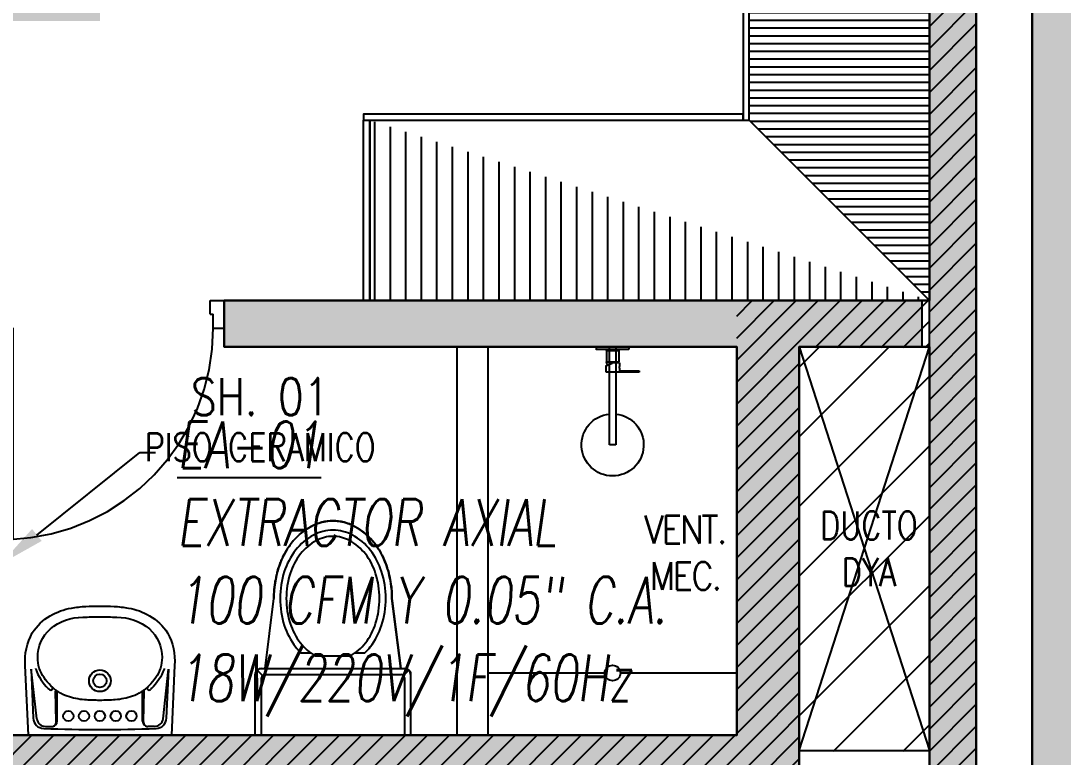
# Model space of a CAD drawing. Header units: millimetres. Extents: x -3 to 53, y -269 to 39.
# Drawn here: x 19.946 to 23.3, y -106.871 to -104.5 of the extents above; entities that cross this region are included whole.
import ezdxf
from ezdxf import colors
from ezdxf.entities.mleader import LeaderData, LeaderLine
from ezdxf.enums import TextEntityAlignment as Align
from ezdxf.math import Vec2, Vec3

# ---------------------------------------------------------------- set-up
doc = ezdxf.new("R2010")
doc.units = ezdxf.units.MM
doc.header["$LTSCALE"] = 15
doc.linetypes.add('HIDDEN2', pattern=[0.1875, 0.125, -0.0625])
doc.layers.get('0').update_dxf_attribs({"color": 250})
for name, color, linetype in [('A-EST HATCH', 250, 'Continuous'), ('A-EST PLACAS', 250, 'Continuous'), ('A-LINEAS', 250, 'Continuous'), ('A-MOBILIARIO', 250, 'Continuous'), ('A-MURO BAJO', 251, 'Continuous'), ('A-SANITARIOS', 250, 'Continuous'), ('A-TEXTO-ACABADO PISO', 250, 'Continuous'), ('A-TEXTO-AMBIENTE', 252, 'Continuous'), ('A-TEXTO-INDICACIONES', 250, 'Continuous'), ('AREA MODIF', 250, 'Continuous'), ('DLP_MOBILIARIO FIJO', 250, 'Continuous'), ('L6 Linea fina', 141, 'Continuous'), ('MURO CF 60', 250, 'Continuous')]:
    doc.layers.add(name, color=color, linetype=linetype)
doc.layers.add('A-MUROS', color=252, linetype='Continuous', lineweight=30)
doc.styles.add('JNV ING', font='romans.shx', dxfattribs={"width": 0.7, "oblique": 8, "height": 0.15})
doc.styles.add('ROMANS', font='romans.shx', dxfattribs={"width": 0.8})
pattern_1 = [(45, (359.999406, -86.67669), (-0.035355339, 0.035355339), [])]

# ---------------------------------------------------------------- blocks, each defined once
blk = doc.blocks.new('EST.P10')
at = {"layer": 'A-EST HATCH'}
h = blk.add_hatch(color=256, dxfattribs=at)
h.dxf.hatch_style = 1
h.paths.add_polyline_path([(39.55, -2.74), (39.55, 3.325), (37.9, 3.325), (37.9, 3.525), (39.7, 3.525), (39.7, 2.65), (41.2, 2.65), (41.2, 3.15), (41.35, 3.15), (41.35, 2.45), (39.7, 2.45), (39.7, -2.74)])
h.paths.add_polyline_path([(18.45, 7.325), (20.05, 7.325), (20.05, 10.425), (18.85, 10.425), (18.85, 10.575), (20.2, 10.575), (20.2, 7.175), (18.45, 7.175)])
h.paths.add_polyline_path([(17.65, 10.575), (17.5, 10.575), (17.5, 7.175), (17.65, 7.175)])
h.paths.add_polyline_path([(12.15, 11.05), (11.85, 11.05), (11.85, 10.9), (12, 10.9), (12, 7.825), (12.15, 7.825)])
h.paths.add_polyline_path([(15.1, 10.425), (15.1, 7.325), (16.7, 7.325), (16.7, 7.175), (14.95, 7.175), (14.95, 10.575), (16.3, 10.575), (16.3, 10.425)])
h.paths.add_polyline_path([(5.85, 10.9), (5.25, 10.9), (5.25, 11.05), (6, 11.05), (6, 7.65), (4.85, 7.65), (4.85, 7.8), (5.85, 7.8)])
h.paths.add_polyline_path([(4.05, 11.05), (4.05, 7.65), (3.9, 7.65), (3.9, 11.05)])
h.paths.add_polyline_path([(3.1, 7.8), (1.5, 7.8), (1.5, 10.9), (2.7, 10.9), (2.7, 11.05), (1.35, 11.05), (1.35, 7.65), (3.1, 7.65)])
h.paths.add_polyline_path([(5.85, -2.65), (5.25, -2.65), (5.25, -2.8), (6, -2.8), (6, 0.6), (4.85, 0.6), (4.85, 0.45), (5.85, 0.45)])
h.paths.add_polyline_path([(4.05, -2.8), (4.05, 0.6), (3.9, 0.6), (3.9, -2.8)])
h.paths.add_polyline_path([(3.1, 0.45), (1.5, 0.45), (1.5, -2.65), (2.7, -2.65), (2.7, -2.8), (1.35, -2.8), (1.35, 0.6), (3.1, 0.6)])
h.paths.add_polyline_path([(8.7, -0.35), (8.85, -0.35), (8.85, -2.65), (9, -2.65), (9, -2.8), (8.7, -2.8)])
h.paths.add_polyline_path([(18.45, 0.925), (20.05, 0.925), (20.05, -2.175), (18.85, -2.175), (18.85, -2.325), (20.2, -2.325), (20.2, 1.075), (18.45, 1.075)])
h.paths.add_polyline_path([(17.65, -2.325), (17.5, -2.325), (17.5, 1.075), (17.65, 1.075)])
h.paths.add_polyline_path([(12.15, -2.8), (11.85, -2.8), (11.85, -2.65), (12, -2.65), (12, 0.425), (12.15, 0.425)])
h.paths.add_polyline_path([(15.1, -2.175), (15.1, 0.925), (16.7, 0.925), (16.7, 1.075), (14.95, 1.075), (14.95, -2.325), (16.3, -2.325), (16.3, -2.175)])
h.paths.add_polyline_path([(31.6, 7.325), (30, 7.325), (30, 10.425), (31.2, 10.425), (31.2, 10.575), (29.85, 10.575), (29.85, 7.175), (31.6, 7.175)])
h.paths.add_polyline_path([(32.4, 10.575), (32.55, 10.575), (32.55, 7.175), (32.4, 7.175)])
h.paths.add_polyline_path([(38.2, 11.05), (38.2, 10.9), (38.05, 10.9), (38.05, 7.825), (37.9, 7.825), (37.9, 11.05)])
h.paths.add_polyline_path([(27.6, 4.725), (37, 4.725), (37, 4.875), (33.45, 4.875), (33.45, 6.275), (33.25, 6.275), (33.25, 4.875), (30.35, 4.875), (30.35, 6.275), (30.2, 6.275), (30.2, 4.875), (27.8, 4.875), (27.8, 6.125), (29.45, 6.125), (29.45, 6.275), (27.175, 6.275), (27.175, 6.125), (27.6, 6.125)])
h.paths.add_polyline_path([(34.95, 10.425), (34.95, 7.325), (33.35, 7.325), (33.35, 7.175), (35.1, 7.175), (35.1, 10.575), (33.75, 10.575), (33.75, 10.425)])
h.paths.add_polyline_path([(39.7, 5.8), (41.35, 5.8), (41.35, 5.1), (41.2, 5.1), (41.2, 5.6), (39.7, 5.6), (39.7, 4.725), (37.9, 4.725), (37.9, 4.925), (39.55, 4.925), (39.55, 10.99), (39.7, 10.99)])
h.paths.add_polyline_path([(44.2, 10.9), (44.8, 10.9), (44.8, 11.05), (44.05, 11.05), (44.05, 7.65), (45.2, 7.65), (45.2, 7.8), (44.2, 7.8)])
h.paths.add_polyline_path([(46, 11.05), (46, 7.65), (46.15, 7.65), (46.15, 11.05)])
h.paths.add_polyline_path([(46.95, 7.8), (48.55, 7.8), (48.55, 10.9), (47.35, 10.9), (47.35, 11.05), (48.7, 11.05), (48.7, 7.65), (46.95, 7.65)])
h.paths.add_polyline_path([(46, -2.8), (46, 0.6), (46.15, 0.6), (46.15, -2.8)])
h.paths.add_polyline_path([(46.95, 0.45), (48.55, 0.45), (48.55, -2.65), (47.35, -2.65), (47.35, -2.8), (48.7, -2.8), (48.7, 0.6), (46.95, 0.6)])
h.paths.add_polyline_path([(41.35, 0.7), (41.2, 0.7), (41.2, -2.65), (41.05, -2.65), (41.05, -2.8), (41.35, -2.8)])
h.paths.add_polyline_path([(31.6, 0.925), (30, 0.925), (30, -2.175), (31.2, -2.175), (31.2, -2.325), (29.85, -2.325), (29.85, 1.075), (31.6, 1.075)])
h.paths.add_polyline_path([(32.4, -2.325), (32.55, -2.325), (32.55, 1.075), (32.4, 1.075)])
h.paths.add_polyline_path([(37.9, -2.8), (38.2, -2.8), (38.2, -2.65), (38.05, -2.65), (38.05, 0.425), (37.9, 0.425)])
h.paths.add_polyline_path([(34.95, -2.175), (34.95, 0.925), (33.35, 0.925), (33.35, 1.075), (35.1, 1.075), (35.1, -2.325), (33.75, -2.325), (33.75, -2.175)])
h.paths.add_polyline_path([(10.35, 3.525), (12.15, 3.525), (12.15, 3.375), (10.5, 3.375), (10.5, -2.74), (10.35, -2.74), (10.35, 2.5), (8.7, 2.5), (8.7, 3.15), (8.85, 3.15), (8.85, 2.65), (10.35, 2.65)])
h.paths.add_polyline_path([(44.05, -2.8), (44.05, 0.6), (45.2, 0.6), (45.2, 0.45), (44.2, 0.45), (44.2, -2.65), (44.8, -2.65), (44.8, -2.8)])
h.paths.add_polyline_path([(46.9532, 5.55), (47.1, 5.55), (47.1, 6.75), (44.95, 6.75), (44.95, 6.6), (45.4, 6.6), (45.4, 5), (45.6, 5), (45.6, 6.6), (46.95, 6.6), (46.95, 5.55)], flags=17)
h.paths.add_polyline_path([(46.9532, 2.7), (47.1, 2.7), (47.1, 1.5), (44.95, 1.5), (44.95, 1.65), (45.4, 1.65), (45.4, 3.25), (45.6, 3.25), (45.6, 1.65), (46.95, 1.65), (46.95, 2.7)], flags=17)
h.paths.add_polyline_path([(41.1999, 4.2), (44.05, 4.2), (44.05, 6.75), (44.2, 6.75), (44.2, 4.2), (46.95, 4.2), (46.95, 4.8), (47.1, 4.8), (47.1, 4.2), (49.9, 4.2), (49.9, 8.15), (49.85, 8.15), (49.85, 8.25), (50.05, 8.25), (50.05, 0), (49.85, 0), (49.85, 0.1), (49.8999, 0.1), (49.9, 4.05), (47.1, 4.05), (47.1, 3.45), (46.95, 3.45), (46.95, 4.05), (44.2, 4.05), (44.2, 1.5), (44.05, 1.5), (44.05, 4.05), (41.1999, 4.05)])
h.paths.add_polyline_path([(41.35, 11.05), (41.35, 7.55), (41.2, 7.55), (41.2, 10.9), (41.05, 10.9), (41.05, 11.05)])
h.paths.add_polyline_path([(27.15, 4.725), (25.15, 4.725), (25.15, 4.875), (27, 4.875), (27, 8.275), (25.15, 8.275), (25.15, 8.425), (27, 8.425), (27, 10.575), (27.85, 10.575), (27.85, 10.425), (27.15, 10.425)])
h.paths.add_polyline_path([(10.35, 10.99), (10.35, 5.75), (8.7, 5.75), (8.7, 5.1), (8.85, 5.1), (8.85, 5.6), (10.35, 5.6), (10.35, 4.725), (12.15, 4.725), (12.15, 4.875), (10.5, 4.875), (10.5, 10.99)])
h.paths.add_polyline_path([(2.95, 4.2), (0.15, 4.2), (0.1499, 8.15), (0.2, 8.15), (0.2, 8.25), (0, 8.25), (0, 0), (0.2, 0), (0.2, 0.0997), (0.1501, 0.1), (0.15, 4.05), (2.95, 4.05), (2.95, 3.45), (3.1, 3.45), (3.1, 4.05), (5.85, 4.05), (5.85, 1.5), (6, 1.5), (6, 4.05), (8.8501, 4.05), (8.8501, 4.2), (6, 4.2), (6, 6.75), (5.85, 6.75), (5.85, 4.2), (3.1, 4.2), (3.1, 4.8), (2.95, 4.8)])
h.paths.add_polyline_path([(8.7, 11.05), (9, 11.05), (9, 10.9), (8.85, 10.9), (8.85, 8.6), (8.7, 8.6)])
h.paths.add_polyline_path([(3.0968, 5.55), (2.95, 5.55), (2.95, 6.75), (5.1, 6.75), (5.1, 6.6), (4.65, 6.6), (4.65, 5), (4.45, 5), (4.45, 6.6), (3.1, 6.6), (3.1, 5.55)], flags=17)
h.paths.add_polyline_path([(3.0968, 2.7), (2.95, 2.7), (2.95, 1.5), (5.1, 1.5), (5.1, 1.65), (4.65, 1.65), (4.65, 3.25), (4.45, 3.25), (4.45, 1.65), (3.1, 1.65), (3.1, 2.7)], flags=17)
h.paths.add_polyline_path([(23.35, 4.725), (23.2, 4.725), (23.2, 8.425), (23.35, 8.425)])
h.paths.add_polyline_path([(22.45, 6.125), (22.45, 4.725), (13.05, 4.725), (13.05, 4.875), (16.6, 4.875), (16.6, 6.275), (16.8, 6.275), (16.8, 4.875), (19.7, 4.875), (19.7, 6.275), (19.85, 6.275), (19.85, 4.875), (22.25, 4.875), (22.25, 6.125), (20.6, 6.125), (20.6, 6.275), (22.845, 6.275), (22.845, 6.125)])
h.paths.add_polyline_path([(29, 1.975), (29, 2.125), (27.2, 2.125), (27.2, 3.375), (29.75, 3.375), (29.75, 1.975), (29.9, 1.975), (29.9, 3.375), (33.25, 3.375), (33.25, 1.975), (33.45, 1.975), (33.45, 3.375), (37, 3.375), (37, 3.525), (27, 3.525), (27, 1.975)])
h.paths.add_polyline_path([(27, 1.95), (27, -1.775), (23.35, -1.775), (23.35, 0.875), (25.7, 0.875), (25.7, 1.425), (26, 1.425), (26, 1.575), (25.55, 1.575), (25.55, 1.025), (23.35, 1.025), (23.35, 3.375), (26, 3.375), (26, 3.525), (23.2, 3.525), (23.2, -1.925), (27, -1.925), (27, -2.325), (27.85, -2.325), (27.85, -2.175), (27.15, -2.175), (27.15, 1.95)])
h = blk.add_hatch(color=256, dxfattribs=at)
h.dxf.hatch_style = 1
h.paths.add_polyline_path([(22.87, 10.425), (22.2, 10.425), (22.2, 10.575), (23.02, 10.575), (23.02, 4.725), (22.87, 4.725)])
h.paths.add_polyline_path([(21.05, 1.975), (21.05, 2.125), (22.82, 2.125), (22.82, 3.375), (20.3, 3.375), (20.3, 1.975), (20.15, 1.975), (20.15, 3.375), (16.8, 3.375), (16.8, 1.975), (16.6, 1.975), (16.6, 3.375), (13.05, 3.375), (13.05, 3.525), (23.02, 3.525), (23.02, 1.975)])
h.paths.add_polyline_path([(23.02, 1.95), (23.02, -2.325), (22.2, -2.325), (22.2, -2.175), (22.87, -2.175), (22.87, 1.95)])
at = {"layer": 'A-EST PLACAS'}
for points in [[(22.87, 10.425), (22.2, 10.425), (22.2, 10.575), (23.02, 10.575), (23.02, 4.725), (22.87, 4.725)], [(23.35, 4.725), (23.2, 4.725), (23.2, 8.425), (23.35, 8.425)], [(22.45, 6.125), (22.45, 4.725), (13.05, 4.725), (13.05, 4.875), (16.6, 4.875), (16.6, 6.275), (16.8, 6.275), (16.8, 4.875), (19.7, 4.875), (19.7, 6.275), (19.85, 6.275), (19.85, 4.875), (22.25, 4.875), (22.25, 6.125), (20.6, 6.125), (20.6, 6.275), (22.845, 6.275), (22.845, 6.125)]]:
    blk.add_lwpolyline(points, close=True, dxfattribs=at)
blk = doc.blocks.new('TEXTO DUCTOS PT')
at = {"layer": 'A-TEXTO-INDICACIONES', "insert": (21.325, -5.575, 0), "char_height": 0.09, "width": 0.4157, "attachment_point": 5, "style": 'ROMANS'}
blk.add_mtext('\\pxsm1,t16;DUCTO DYA', dxfattribs=at)
blk = doc.blocks.new('N.01')
at = {"layer": 'A-MUROS', "elevation": 0}
blk.add_lwpolyline([(3.9, 7.025), (4.05, 7.025), (4.05, 10.725), (3.9, 10.725)], close=True, dxfattribs=at)
blk = doc.blocks.new('ducha marsano')
at = {"linetype": 'HIDDEN2', "ltscale": 0.5, "extrusion": (-4.9425e-10, -7.91123e-10, -1)}
for p, q in [((-0.01, 0), (0.01, 0)), ((0.01, 0), (0.01, -0.3155)), ((-0.01, -0.3155), (-0.01, 0)), ((-0.0205, -0.08), (-0.0205, -0.0601)), ((-0.0155, -0.058), (-0.0157, -0.058)), ((0.0225, -0.0515), (-0.0001, -0.0515)), ((0.0225, -0.0515), (0.0225, -0.0627)), ((0.021, -0.0815), (-0.019, -0.0815)), ((0.025, -0.0815), (0.021, -0.0815)), ((0.0225, -0.0682), (0.0225, -0.077)), ((0.0225, -0.077), (0.025, -0.077)), ((0.025, -0.077), (0.0771, -0.077)), ((0.0771, -0.0815), (0.025, -0.0815)), ((0.0771, -0.077), (0.0816, -0.077)), ((0.0816, -0.0815), (0.0771, -0.0815)), ((0.0816, -0.077), (0.082, -0.077)), ((0.082, -0.0815), (0.0816, -0.0815)), ((0.082, -0.077), (0.084, -0.077)), ((0.084, -0.0815), (0.082, -0.0815)), ((0.0855, -0.0785), (0.0855, -0.08)), ((0.01, -0.3155), (-0.01, -0.3155))]:
    blk.add_line(p, q, dxfattribs=at)
for centre, radius, start, end in [((-0.0004, -0.0462), 0.02, 323.9581, 354.9298), ((0.0004, -0.0462), 0.02, 185.0702, 195.2705), ((0.019, -0.08), 0.0015, 270, 360), ((-0.084, -0.0785), 0.0015, 90, 180), ((-0.084, -0.08), 0.0015, 180, 270), ((0, -0.3155), 0.1, 95.7392, 84.2608)]:
    blk.add_arc(centre, radius, start, end, dxfattribs=at)
at = {"linetype": 'HIDDEN2', "ltscale": 0.5, "extrusion": (-4.94252e-10, -7.91124e-10, -1)}
blk.add_ellipse((0, -0.0515), major_axis=(-0.0225, -0.0095), ratio=0.001448, start_param=0.425436, end_param=1.567366, dxfattribs=at)
at = {"linetype": 'HIDDEN2', "ltscale": 0.5}
for points, degree in [([(-0.0305, 0), (0, 0), (0.0305, 0)], 2), ([(0.0305, 0), (0.0415, 0), (0.0525, 0)], 2), ([(0.0525, 0), (0.0525, -0.0038), (0.0525, -0.0075)], 2), ([(-0.0525, 0), (-0.0525, -0.0038), (-0.0525, -0.0075)], 2), ([(-0.0525, 0), (-0.0415, 0), (-0.0305, 0)], 2), ([(-0.0525, -0.0075), (-0.0525, -0.0075), (-0.0525, -0.0075)], 2), ([(0.0305, -0.008), (0, -0.008), (-0.0305, -0.008)], 2), ([(-0.0215, -0.008), (-0.0215, -0.0093), (-0.0215, -0.0105)], 2), ([(-0.021, -0.011), (-0.007, -0.011), (0.007, -0.011), (0.021, -0.011)], 3), ([(-0.02, -0.011), (-0.02, -0.0294), (-0.02, -0.0477)], 2), ([(0.02, -0.011), (0.02, -0.0294), (0.02, -0.0477)], 2), ([(0.0215, -0.008), (0.0215, -0.0093), (0.0215, -0.0105)], 2), ([(-0.0197, -0.048), (0, -0.048), (0.0197, -0.048)], 2)]:
    blk.add_open_spline(points, degree=degree, dxfattribs=at)
for points, weights in [([(-0.0525, -0.0075), (-0.0525, -0.0075), (-0.0525, -0.0075)], [1, 0.990847086912, 0.982266230892]), ([(-0.052, -0.008), (-0.0525, -0.008), (-0.0525, -0.0075)], [1, 0.707106781193, 1]), ([(-0.0215, -0.0105), (-0.0215, -0.011), (-0.021, -0.011)], [1, 0.70710678154, 1]), ([(0.0211, -0.011), (0.0211, -0.011), (0.021, -0.011)], [1, 0.992411795776, 1]), ([(0.052, -0.008), (0.0521, -0.008), (0.0521, -0.008)], [1, 0.992411795771, 1]), ([(-0.02, -0.0477), (-0.02, -0.048), (-0.0197, -0.048)], [1, 0.707106780138, 1]), ([(0.02, -0.0477), (0.02, -0.048), (0.0197, -0.048)], [1, 0.707106779703, 1])]:
    blk.add_rational_spline(points, weights, degree=2, dxfattribs=at)
for points, knots in [([(-0.0305, -0.008), (-0.0332, -0.008), (-0.0374, -0.008), (-0.0424, -0.008), (-0.0458, -0.008), (-0.0486, -0.008), (-0.0512, -0.008), (-0.052, -0.008), (-0.052, -0.008)], [0, 0, 0, 0, 8.104572, 12.495263, 16.885954, 21.276645, 25.667336, 33.771908, 33.771908, 33.771908, 33.771908]), ([(0.052, -0.008), (0.052, -0.008), (0.0512, -0.008), (0.0486, -0.008), (0.0458, -0.008), (0.0424, -0.008), (0.0374, -0.008), (0.0332, -0.008), (0.0305, -0.008)], [0, 0, 0, 0, 8.104572, 12.495263, 16.885954, 21.276645, 25.667336, 33.771908, 33.771908, 33.771908, 33.771908]), ([(0.0225, -0.0682), (0.0225, -0.0682), (0.0225, -0.0682), (0.0225, -0.0679), (0.0224, -0.0677), (0.0224, -0.0672), (0.0224, -0.0669), (0.0223, -0.0662), (0.0223, -0.0658), (0.0223, -0.0652), (0.0223, -0.0648), (0.0224, -0.0641), (0.0224, -0.0638), (0.0224, -0.0633), (0.0225, -0.0631), (0.0225, -0.0628), (0.0225, -0.0627), (0.0225, -0.0627)], [0.4148436, 0.4148436, 0.4148436, 0.4148436, 0.5185541, 0.5185541, 0.6222645, 0.6222645, 0.7259759, 0.7259759, 0.8296873, 0.8296873, 0.9333987, 0.9333987, 1.03711, 1.03711, 1.1408205, 1.1408205, 1.2445309, 1.2445309, 1.2445309, 1.2445309])]:
    blk.add_open_spline(points, degree=3, knots=knots, dxfattribs=at)
for points, weights, degree, knots in [([(0.0211, -0.011), (0.0211, -0.011), (0.0211, -0.011), (0.0211, -0.011), (0.0214, -0.0109), (0.0215, -0.0107), (0.0215, -0.0105)], [0.918641037743, 0.918640949346, 0.918640860949, 0.918640772552, 0.789223156395, 0.789223156395, 0.918640772552], 3, [0.1238988, 0.1238988, 0.1238988, 0.1238988, 0.1238993, 0.1238993, 0.1238993, 0.78603, 0.78603, 0.78603, 0.78603]), ([(0.0521, -0.008), (0.0521, -0.008), (0.0521, -0.008), (0.0525, -0.0079), (0.0525, -0.0075)], [0.918641037749, 0.918640905153, 0.918640772558, 0.724517853988, 0.918640772558], 2, [0.1238988, 0.1238988, 0.1238988, 0.1238993, 0.1238993, 0.7860311, 0.7860311, 0.7860311])]:
    blk.add_rational_spline(points, weights, degree=degree, knots=knots, dxfattribs=at)
blk = doc.blocks.new('*U142')
for p, q in [((0.01, 0.705), (0.01, 0.75)), ((0.1, 0.715), (0.1, 0.75)), ((0.055, 0.705), (0.01, 0.705)), ((0.1, 0.715), (0.055, 0.715)), ((0.055, 0.705), (0.055, 0.715)), ((0.055, 0.045), (0.01, 0.045)), ((0.01, 0.045), (0.01, 0)), ((0.055, 0.045), (0.055, 0.035)), ((0.1, 0.035), (0.055, 0.035)), ((0.1, 0.035), (0.1, 0))]:
    blk.add_line(p, q)
blk.add_lwpolyline([(0.78, 0.07), (0.78, 0.035), (0.1, 0.035), (0.1, 0.07)], close=True)
at = {"linetype": 'HIDDEN2'}
blk.add_arc((0.0996, 0.0341), 0.6809, 2.2301, 89.9672, dxfattribs=at)
blk = doc.blocks.new('SIFON JET_PLANTA')
at = {"extrusion": (-2.64698e-23, 6.61744e-24, -1)}
for p, q in [((-0.2149, 0.2323, 0), (-0.2142, 0.2356, 0)), ((-0.2142, 0.2356, 0), (-0.2129, 0.239, 0)), ((-0.2129, 0.239, 0), (-0.211, 0.2419, 0)), ((-0.211, 0.2419, 0), (-0.2091, 0.2441, 0)), ((-0.2091, 0.2441, 0), (-0.2077, 0.2455, 0)), ((-0.2077, 0.2455, 0), (-0.2055, 0.247, 0)), ((-0.2055, 0.247, 0), (-0.2007, 0.2492, 0)), ((-0.2007, 0.2492, 0), (-0.195, 0.25, 0)), ((-0.195, 0.25, 0), (-0.195, 0.25, 0)), ((-0.195, 0.25, 0), (-0.1605, 0.25, 0)), ((-0.1605, 0.25, 0), (-0.0975, 0.25, 0)), ((-0.0975, 0.25, 0), (-0.0323, 0.25, 0)), ((-0.0323, 0.25, 0), (0, 0.25, 0)), ((0, 0.25, 0), (0, -0.25, 0)), ((-0.4322, 0.191, 0), (-0.215, 0.2181, 0)), ((-0.215, 0.2278, 0), (-0.2149, 0.2323, 0)), ((-0.215, 0.2234, 0), (-0.215, 0.2278, 0)), ((-0.215, 0.2181, 0), (-0.215, 0.2234, 0)), ((-0.5693, 0.1629, 0), (-0.5517, 0.1703, 0)), ((-0.5517, 0.1703, 0), (-0.5465, 0.1722, 0)), ((-0.5465, 0.1722, 0), (-0.5385, 0.1749, 0)), ((-0.5385, 0.1749, 0), (-0.5346, 0.176, 0)), ((-0.5346, 0.176, 0), (-0.5265, 0.1784, 0)), ((-0.5265, 0.1784, 0), (-0.5216, 0.1797, 0)), ((-0.5216, 0.1797, 0), (-0.5148, 0.1813, 0)), ((-0.5148, 0.1813, 0), (-0.5079, 0.1829, 0)), ((-0.5079, 0.1829, 0), (-0.5016, 0.1842, 0)), ((-0.5016, 0.1842, 0), (-0.4865, 0.1867, 0)), ((-0.4865, 0.1867, 0), (-0.4763, 0.188, 0)), ((-0.4763, 0.188, 0), (-0.4726, 0.1884, 0)), ((-0.4726, 0.1884, 0), (-0.4636, 0.1892, 0)), ((-0.4636, 0.1892, 0), (-0.4549, 0.1897, 0)), ((-0.4549, 0.1897, 0), (-0.449, 0.1899, 0)), ((-0.449, 0.1899, 0), (-0.44, 0.19, 0)), ((-0.44, 0.19, 0), (-0.4322, 0.191, 0)), ((-0.6206, 0.1314, 0), (-0.6168, 0.1344, 0)), ((-0.6168, 0.1344, 0), (-0.6106, 0.1389, 0)), ((-0.6106, 0.1389, 0), (-0.6061, 0.142, 0)), ((-0.6061, 0.142, 0), (-0.6, 0.1461, 0)), ((-0.6, 0.1461, 0), (-0.5963, 0.1484, 0)), ((-0.5963, 0.1484, 0), (-0.5908, 0.1517, 0)), ((-0.5908, 0.1517, 0), (-0.5862, 0.1543, 0)), ((-0.5862, 0.1543, 0), (-0.5794, 0.158, 0)), ((-0.5794, 0.158, 0), (-0.5693, 0.1629, 0)), ((-0.6534, 0.0984, 0), (-0.6503, 0.1023, 0)), ((-0.6503, 0.1023, 0), (-0.6453, 0.108, 0)), ((-0.6453, 0.108, 0), (-0.6386, 0.1152, 0)), ((-0.6386, 0.1152, 0), (-0.6326, 0.121, 0)), ((-0.6326, 0.121, 0), (-0.6299, 0.1235, 0)), ((-0.6299, 0.1235, 0), (-0.6251, 0.1276, 0)), ((-0.6251, 0.1276, 0), (-0.6206, 0.1314, 0)), ((-0.6745, 0.0655, 0), (-0.6722, 0.0699, 0)), ((-0.6722, 0.0699, 0), (-0.6705, 0.0728, 0)), ((-0.6705, 0.0728, 0), (-0.669, 0.0755, 0)), ((-0.669, 0.0755, 0), (-0.6672, 0.0785, 0)), ((-0.6672, 0.0785, 0), (-0.665, 0.082, 0)), ((-0.665, 0.082, 0), (-0.6634, 0.0845, 0)), ((-0.6634, 0.0845, 0), (-0.6611, 0.088, 0)), ((-0.6611, 0.088, 0), (-0.657, 0.0936, 0)), ((-0.657, 0.0936, 0), (-0.6534, 0.0984, 0)), ((-0.657, 0.0936, 0), (-0.657, 0.0936, 0)), ((-0.6534, 0.0984, 0), (-0.6534, 0.0984, 0)), ((-0.6867, 0.031, 0), (-0.6855, 0.0361, 0)), ((-0.6855, 0.0361, 0), (-0.6838, 0.0421, 0)), ((-0.6855, 0.0361, 0), (-0.6855, 0.0361, 0)), ((-0.6838, 0.0421, 0), (-0.6819, 0.048, 0)), ((-0.6838, 0.0421, 0), (-0.6838, 0.0421, 0)), ((-0.6819, 0.048, 0), (-0.6804, 0.0521, 0)), ((-0.6804, 0.0521, 0), (-0.6793, 0.0547, 0)), ((-0.6793, 0.0547, 0), (-0.6779, 0.0582, 0)), ((-0.6779, 0.0582, 0), (-0.6745, 0.0655, 0)), ((-0.6745, 0.0655, 0), (-0.6745, 0.0655, 0)), ((-0.69, 0, 0), (-0.6899, 0.0044, 0)), ((-0.6899, 0.0044, 0), (-0.6897, 0.0096, 0)), ((-0.6897, 0.0096, 0), (-0.6893, 0.014, 0)), ((-0.6893, 0.014, 0), (-0.6887, 0.0194, 0)), ((-0.6887, 0.0194, 0), (-0.6881, 0.0236, 0)), ((-0.6881, 0.0236, 0), (-0.6872, 0.0284, 0)), ((-0.6881, 0.0236, 0), (-0.6881, 0.0236, 0)), ((-0.6872, 0.0284, 0), (-0.6867, 0.031, 0)), ((-0.6899, -0.0065, 0), (-0.69, 0, 0)), ((-0.6896, -0.0111, 0), (-0.6899, -0.0065, 0)), ((-0.6891, -0.0164, 0), (-0.6896, -0.0111, 0)), ((-0.6881, -0.0232, 0), (-0.6891, -0.0164, 0)), ((-0.6876, -0.0264, 0), (-0.6881, -0.0232, 0)), ((-0.687, -0.0296, 0), (-0.6876, -0.0264, 0)), ((-0.6864, -0.0321, 0), (-0.687, -0.0296, 0)), ((-0.6855, -0.0361, 0), (-0.6864, -0.0321, 0)), ((-0.6838, -0.0419, 0), (-0.6855, -0.0361, 0)), ((-0.6827, -0.0457, 0), (-0.6838, -0.0419, 0)), ((-0.6814, -0.0492, 0), (-0.6827, -0.0457, 0)), ((-0.6803, -0.0522, 0), (-0.6814, -0.0492, 0)), ((-0.6792, -0.0551, 0), (-0.6803, -0.0522, 0)), ((-0.6779, -0.0581, 0), (-0.6792, -0.0551, 0)), ((-0.677, -0.0602, 0), (-0.6779, -0.0581, 0)), ((-0.6751, -0.0642, 0), (-0.677, -0.0602, 0)), ((-0.6722, -0.0699, 0), (-0.6751, -0.0642, 0)), ((-0.6706, -0.0727, 0), (-0.6722, -0.0699, 0)), ((-0.6679, -0.0774, 0), (-0.6706, -0.0727, 0)), ((-0.6646, -0.0826, 0), (-0.6679, -0.0774, 0)), ((-0.6623, -0.0862, 0), (-0.6646, -0.0826, 0)), ((-0.6599, -0.0897, 0), (-0.6623, -0.0862, 0)), ((-0.6554, -0.0958, 0), (-0.6599, -0.0897, 0)), ((-0.6494, -0.1032, 0), (-0.6554, -0.0958, 0)), ((-0.6458, -0.1074, 0), (-0.6494, -0.1032, 0)), ((-0.64, -0.1137, 0), (-0.6458, -0.1074, 0)), ((-0.6379, -0.1158, 0), (-0.64, -0.1137, 0)), ((-0.6347, -0.119, 0), (-0.6379, -0.1158, 0)), ((-0.6335, -0.1201, 0), (-0.6347, -0.119, 0)), ((-0.6347, -0.119, 0), (-0.6347, -0.119, 0)), ((-0.6318, -0.1217, 0), (-0.6335, -0.1201, 0)), ((-0.6305, -0.123, 0), (-0.6318, -0.1217, 0)), ((-0.6318, -0.1217, 0), (-0.6318, -0.1217, 0)), ((-0.6288, -0.1244, 0), (-0.6305, -0.123, 0)), ((-0.6276, -0.1255, 0), (-0.6288, -0.1244, 0)), ((-0.6262, -0.1268, 0), (-0.6276, -0.1255, 0)), ((-0.6245, -0.1281, 0), (-0.6262, -0.1268, 0)), ((-0.6235, -0.1291, 0), (-0.6245, -0.1281, 0)), ((-0.6245, -0.1281, 0), (-0.6245, -0.1281, 0)), ((-0.6223, -0.13, 0), (-0.6235, -0.1291, 0)), ((-0.6215, -0.1307, 0), (-0.6223, -0.13, 0)), ((-0.6204, -0.1315, 0), (-0.6215, -0.1307, 0)), ((-0.6193, -0.1324, 0), (-0.6204, -0.1315, 0)), ((-0.6179, -0.1335, 0), (-0.6193, -0.1324, 0)), ((-0.6168, -0.1344, 0), (-0.6179, -0.1335, 0)), ((-0.6153, -0.1355, 0), (-0.6168, -0.1344, 0)), ((-0.6142, -0.1363, 0), (-0.6153, -0.1355, 0)), ((-0.612, -0.1379, 0), (-0.6142, -0.1363, 0)), ((-0.6086, -0.1403, 0), (-0.612, -0.1379, 0)), ((-0.607, -0.1415, 0), (-0.6086, -0.1403, 0)), ((-0.6058, -0.1422, 0), (-0.607, -0.1415, 0)), ((-0.6039, -0.1435, 0), (-0.6058, -0.1422, 0)), ((-0.602, -0.1448, 0), (-0.6039, -0.1435, 0)), ((-0.6004, -0.1458, 0), (-0.602, -0.1448, 0)), ((-0.5987, -0.1469, 0), (-0.6004, -0.1458, 0)), ((-0.5964, -0.1483, 0), (-0.5987, -0.1469, 0)), ((-0.595, -0.1492, 0), (-0.5964, -0.1483, 0)), ((-0.5936, -0.15, 0), (-0.595, -0.1492, 0)), ((-0.5918, -0.1511, 0), (-0.5936, -0.15, 0)), ((-0.5896, -0.1524, 0), (-0.5918, -0.1511, 0)), ((-0.5871, -0.1538, 0), (-0.5896, -0.1524, 0)), ((-0.5833, -0.1559, 0), (-0.5871, -0.1538, 0)), ((-0.5781, -0.1587, 0), (-0.5833, -0.1559, 0)), ((-0.5759, -0.1598, 0), (-0.5781, -0.1587, 0)), ((-0.5738, -0.1608, 0), (-0.5759, -0.1598, 0)), ((-0.5702, -0.1625, 0), (-0.5738, -0.1608, 0)), ((-0.5675, -0.1637, 0), (-0.5702, -0.1625, 0)), ((-0.5659, -0.1645, 0), (-0.5675, -0.1637, 0)), ((-0.5644, -0.1652, 0), (-0.5659, -0.1645, 0)), ((-0.5614, -0.1664, 0), (-0.5644, -0.1652, 0)), ((-0.5598, -0.1671, 0), (-0.5614, -0.1664, 0)), ((-0.5568, -0.1683, 0), (-0.5598, -0.1671, 0)), ((-0.5543, -0.1693, 0), (-0.5568, -0.1683, 0)), ((-0.551, -0.1706, 0), (-0.5543, -0.1693, 0)), ((-0.5491, -0.1713, 0), (-0.551, -0.1706, 0)), ((-0.5465, -0.1722, 0), (-0.5491, -0.1713, 0)), ((-0.5449, -0.1728, 0), (-0.5465, -0.1722, 0)), ((-0.5428, -0.1735, 0), (-0.5449, -0.1728, 0)), ((-0.5412, -0.174, 0), (-0.5428, -0.1735, 0)), ((-0.5385, -0.1749, 0), (-0.5412, -0.174, 0)), ((-0.5352, -0.1759, 0), (-0.5385, -0.1749, 0)), ((-0.5385, -0.1749, 0), (-0.5385, -0.1749, 0)), ((-0.5321, -0.1768, 0), (-0.5352, -0.1759, 0)), ((-0.5296, -0.1775, 0), (-0.5321, -0.1768, 0)), ((-0.5267, -0.1783, 0), (-0.5296, -0.1775, 0)), ((-0.5238, -0.1791, 0), (-0.5267, -0.1783, 0)), ((-0.5267, -0.1783, 0), (-0.5267, -0.1783, 0)), ((-0.5217, -0.1796, 0), (-0.5238, -0.1791, 0)), ((-0.5177, -0.1807, 0), (-0.5217, -0.1796, 0)), ((-0.5151, -0.1813, 0), (-0.5177, -0.1807, 0)), ((-0.5118, -0.1821, 0), (-0.5151, -0.1813, 0)), ((-0.5094, -0.1826, 0), (-0.5118, -0.1821, 0)), ((-0.5066, -0.1832, 0), (-0.5094, -0.1826, 0)), ((-0.5022, -0.184, 0), (-0.5066, -0.1832, 0)), ((-0.4974, -0.1849, 0), (-0.5022, -0.184, 0)), ((-0.495, -0.1854, 0), (-0.4974, -0.1849, 0)), ((-0.4974, -0.1849, 0), (-0.4974, -0.1849, 0)), ((-0.4936, -0.1856, 0), (-0.495, -0.1854, 0)), ((-0.4916, -0.1859, 0), (-0.4936, -0.1856, 0)), ((-0.4884, -0.1864, 0), (-0.4916, -0.1859, 0)), ((-0.4862, -0.1867, 0), (-0.4884, -0.1864, 0)), ((-0.4824, -0.1872, 0), (-0.4862, -0.1867, 0)), ((-0.4812, -0.1874, 0), (-0.4824, -0.1872, 0)), ((-0.4785, -0.1877, 0), (-0.4812, -0.1874, 0)), ((-0.4761, -0.188, 0), (-0.4785, -0.1877, 0)), ((-0.4735, -0.1883, 0), (-0.4761, -0.188, 0)), ((-0.4695, -0.1887, 0), (-0.4735, -0.1883, 0)), ((-0.4651, -0.189, 0), (-0.4695, -0.1887, 0)), ((-0.4639, -0.1891, 0), (-0.4651, -0.189, 0)), ((-0.4651, -0.189, 0), (-0.4651, -0.189, 0)), ((-0.4619, -0.1893, 0), (-0.4639, -0.1891, 0)), ((-0.4592, -0.1894, 0), (-0.4619, -0.1893, 0)), ((-0.4568, -0.1896, 0), (-0.4592, -0.1894, 0)), ((-0.455, -0.1897, 0), (-0.4568, -0.1896, 0)), ((-0.4518, -0.1898, 0), (-0.455, -0.1897, 0)), ((-0.449, -0.1899, 0), (-0.4518, -0.1898, 0)), ((-0.4467, -0.1899, 0), (-0.449, -0.1899, 0)), ((-0.4428, -0.19, 0), (-0.4467, -0.1899, 0)), ((-0.44, -0.19, 0), (-0.4428, -0.19, 0)), ((-0.215, -0.2181, 0), (-0.44, -0.19, 0)), ((-0.215, -0.227, 0), (-0.215, -0.2181, 0)), ((-0.215, -0.23, 0), (-0.215, -0.227, 0)), ((-0.2147, -0.2335, 0), (-0.215, -0.23, 0)), ((-0.2138, -0.2369, 0), (-0.2147, -0.2335, 0)), ((-0.2126, -0.2395, 0), (-0.2138, -0.2369, 0)), ((-0.2138, -0.2369, 0), (-0.2138, -0.2369, 0)), ((-0.2108, -0.2423, 0), (-0.2126, -0.2395, 0)), ((-0.2126, -0.2395, 0), (-0.2126, -0.2395, 0)), ((-0.2091, -0.2441, 0), (-0.2108, -0.2423, 0)), ((-0.2108, -0.2423, 0), (-0.2108, -0.2423, 0)), ((-0.2108, -0.2423, 0), (-0.2108, -0.2423, 0)), ((-0.209, -0.244, 0), (-0.2091, -0.2441, 0)), ((-0.2067, -0.2462, 0), (-0.209, -0.244, 0)), ((-0.209, -0.244, 0), (-0.209, -0.244, 0)), ((-0.2029, -0.2484, 0), (-0.2067, -0.2462, 0)), ((-0.2067, -0.2462, 0), (-0.2067, -0.2462, 0)), ((-0.1995, -0.2495, 0), (-0.2029, -0.2484, 0)), ((-0.2029, -0.2484, 0), (-0.2029, -0.2484, 0)), ((-0.195, -0.25, 0), (-0.1995, -0.2495, 0)), ((0, -0.25, 0), (-0.195, -0.25, 0))]:
    blk.add_line(p, q, dxfattribs=at)
for p, q in [((-0.2091, 0.2441, 0), (-0.1921, 0.2271, 0)), ((-0.195, 0.25, 0), (0, 0.25, 0)), ((0, 0.25, 0), (0, -0.25, 0)), ((-0.215, 0.2181, 0), (-0.44, 0.19, 0)), ((-0.215, -0.23, 0), (-0.215, 0.23, 0)), ((-0.195, -0.22, 0), (-0.195, 0.22, 0)), ((-0.185, 0.23, 0), (0, 0.23, 0)), ((-0.265, 0.0718, 0), (-0.265, 0.1028, 0)), ((-0.255, -0.0562, 0), (-0.255, 0.0562, 0)), ((-0.265, -0.1028, 0), (-0.265, -0.0718, 0)), ((-0.215, -0.2181, 0), (-0.44, -0.19, 0)), ((-0.2091, -0.2441, 0), (-0.1921, -0.2271, 0)), ((0, -0.23, 0), (-0.185, -0.23, 0)), ((0, -0.25, 0), (-0.195, -0.25, 0))]:
    blk.add_line(p, q)
at = {"elevation": 0}
for points in [[(-0.265, 0.1028, 0.0362), (-0.2844, 0.1202, 0.08725), (-0.3535, 0.1565, 0.077598), (-0.44, 0.17, 0.077598), (-0.5265, 0.1565, 0.08725), (-0.5956, 0.1202, 0.105601), (-0.6443, 0.0627, 0.12364), (-0.66, 0, 0.12364), (-0.6443, -0.0627, 0.105601), (-0.5956, -0.1202, 0.08725), (-0.5265, -0.1565, 0.077598), (-0.44, -0.17, 0.077598)], [(-0.255, 0.0562, 0.100268), (-0.2967, 0.1044, 0.08725), (-0.3596, 0.1374, 0.077598), (-0.44, 0.15, 0.077598), (-0.5204, 0.1374, 0.08725), (-0.5833, 0.1044, 0.105601), (-0.6266, 0.0532, 0.12364), (-0.64, 0, 0.12364), (-0.6266, -0.0532, 0.105601), (-0.5833, -0.1044, 0.08725), (-0.5204, -0.1374, 0.077598), (-0.44, -0.15, 0.077598)], [(-0.44, -0.15, 0.077598), (-0.3596, -0.1374, 0.08725), (-0.2967, -0.1044, 0.100268), (-0.255, -0.0562, 0.12364)], [(-0.44, -0.17, 0.077598), (-0.3535, -0.1565, 0.08725), (-0.2844, -0.1202, 0.0362), (-0.265, -0.1028, 0.12364)]]:
    blk.add_lwpolyline(points, format="xyb", dxfattribs=at)
for centre, radius, start, end in [((-0.195, 0.23, 0), 0.02, 90, 180), ((-0.185, 0.22, 0), 0.01, 90, 180), ((-0.4613, -0.0702, 0), 0.257, 107.4741, 127.2348), ((-0.44, -0.1379, 0), 0.3279, 90, 107.4741), ((-0.4939, -0.0273, 0), 0.203, 127.2348, 151.4088), ((-0.544, 0, 0), 0.146, 151.4088, 180), ((-0.544, 0, 0), 0.146, 180, 208.5912), ((-0.4939, 0.0273, 0), 0.203, 208.5912, 232.7652), ((-0.4613, 0.0702, 0), 0.257, 232.7652, 252.5259), ((-0.44, 0.1379, 0), 0.3279, 252.5259, 270), ((-0.195, -0.23, 0), 0.02, 180, 270), ((-0.185, -0.22, 0), 0.01, 180, 270)]:
    blk.add_arc(centre, radius, start, end)
blk = doc.blocks.new('BOWL-ITALGRIF_VARADERO_01')
for p, q in [((-0.2032, -0.1971), (-0.2208, -0.038)), ((0.2032, -0.1971), (0.2208, -0.038)), ((-0.1404, -0.2077), (-0.1424, -0.1083)), ((-0.1375, -0.205), (-0.1375, -0.1117)), ((0.1375, -0.205), (0.1375, -0.1117)), ((0.1404, -0.2077), (0.1424, -0.1083)), ((-0.1753, -0.222), (-0.1544, -0.222)), ((0.1753, -0.222), (0.1544, -0.222))]:
    blk.add_line(p, q)
for points in [[(-0.0917, 0.1589, -0.02989), (-0.0456, 0.1646, -0.007822), (0.0456, 0.1646, -0.02989), (0.0918, 0.1589, -0.091737), (0.1601, 0.1343, -0.112496), (0.2175, 0.0792, -0.147885), (0.2402, -0.0257), (0.23, -0.25), (-0.23, -0.25), (-0.2402, -0.0257, -0.147885), (-0.2175, 0.0792, -0.112496), (-0.1601, 0.1343, -0.091737)], [(-0.0496, -0.1363, -0.062677), (-0.1048, -0.1249, -0.110639), (-0.1576, -0.091, -0.120976), (-0.195, -0.0344, -0.061198), (-0.2, 0, -0.21707), (-0.1593, 0.092, -0.174983), (-0.0545, 0.1298, -0.010618), (0, 0.131, -0.010618), (0.0545, 0.1298, -0.174983), (0.1593, 0.092, -0.21707), (0.2, 0, -0.061198), (0.195, -0.0344, -0.120976), (0.1576, -0.091, -0.110639), (0.1048, -0.1249, -0.062677), (0.0496, -0.1363, -0.017583), (0, -0.138, -0.017583)]]:
    blk.add_lwpolyline(points, format="xyb", close=True)
for points in [[(-0.2216, -0.0381), (-0.2145, -0.1954, 0.390823), (-0.1807, -0.2288, 0.017524), (0.1807, -0.2288, 0.390823), (0.2145, -0.1954), (0.2216, -0.0381)], [(-0.2072, -0.035, 0.005), (-0.2064, -0.038, 0.121292), (-0.166, -0.0996, 0.007977), (-0.1624, -0.1031)], [(0.2072, -0.035, -0.005), (0.2064, -0.038, -0.121292), (0.166, -0.0996, -0.007977), (0.1624, -0.1031)]]:
    blk.add_lwpolyline(points, format="xyb")
for centre, radius in [((0, -0.075), 0.035), ((0, -0.075), 0.0215), ((-0.1015, -0.1885), 0.0165), ((-0.051, -0.1885), 0.0165), ((0, -0.1885), 0.0165), ((0.051, -0.1885), 0.0165), ((0.1015, -0.1885), 0.0165)]:
    blk.add_circle(centre, radius)
for centre, radius, start, end in [((-0.1583, -0.0987), 0.006, 226.6431, 46.6431), ((0.1583, -0.0987), 0.006, 133.3569, 313.3569), ((-0.1404, -0.1083), 0.002, 54.3619, 181.1374), ((-0.1355, -0.1117), 0.002, 56.7109, 180), ((0.1048, -0.1249), 9.094947017729287e-16, 0, 217.6714), ((0.1355, -0.1117), 0.002, 0, 123.2891), ((0.1404, -0.1083), 0.002, 358.8626, 125.6381), ((-0.1753, -0.194), 0.028, 186.3111, 270), ((0.1753, -0.194), 0.028, 270, 353.6889), ((-0.1545, -0.205), 0.017, 270, 0), ((-0.1544, -0.208), 0.014, 270, 1.1374), ((0.1545, -0.205), 0.017, 180, 270), ((0.1544, -0.208), 0.014, 178.8626, 270)]:
    blk.add_arc(centre, radius, start, end)
blk = doc.blocks.new('Vent SSHH G1')
at = {"layer": 'L6 Linea fina'}
ml = blk.add_multileader_mtext('Standard', dxfattribs=at)
ml.set_content('{\\LEA-01}\\PEXTRACTOR AXIAL\\P100 CFM Y 0.05" C.A.\\P18W/220V/1F/60Hz', color=12, style='JNV ING')
ml.set_leader_properties(color=256, linetype='ByLayer', lineweight=-1)
ml.build(insert=Vec2(0, 0))
ml.multileader.update_dxf_attribs({"dogleg_length": 0.05, "arrow_head_size": 0.15})
ctx = ml.context
ctx.base_point, ctx.char_height, ctx.arrow_head_size, ctx.landing_gap_size, ctx.plane_origin = Vec3(16.1297, 1.3847, 0), 0.15, 0.15, 0.07, Vec3(18.5368, 0.7822, 0)
notes = []
notes.append((ctx, [(1, (1, 1, 0), (16.0797, 1.3847, 0), (1, 0), 0.05, [(0, [(15.6308, 1.0257, 0)], 0, [])])]))
ctx.mtext.insert, ctx.mtext.flow_direction = Vec3(16.1997, 1.4847, 0), 5
for ctx, leaders in notes:
    for number, flags, end, landing, length, lines in leaders:
        leader = LeaderData()
        leader.index, (leader.has_last_leader_line, leader.has_dogleg_vector, leader.attachment_direction) = number, flags
        leader.last_leader_point, leader.dogleg_vector, leader.dogleg_length = Vec3(end), Vec3(landing), length
        for number, points, colour, breaks in lines:
            line = LeaderLine()
            line.index, line.vertices, line.color, line.breaks = number, Vec3.list(points), colors.encode_raw_color(colour), breaks
            leader.lines.append(line)
        ctx.leaders.append(leader)

msp = doc.modelspace()

# ---------------------------------------------------------------- hatches: boundary and pattern name
at = {"layer": 'DLP_MOBILIARIO FIJO'}
h = msp.add_hatch(dxfattribs=at)
h.set_pattern_fill('_USER', color=256, scale=0.05, angle=180, pattern_type=0)
h.set_pattern_definition([(180, (-9852.045744, -3292.422493), (-6e-18, -0.05), [])])
h.paths.add_polyline_path([(22.87, -104.2697), (22.87, -105.3997), (22.29, -104.8197), (22.29, -104.2697)])
h = msp.add_hatch(dxfattribs=at)
h.set_pattern_fill('_USER', color=256, scale=0.05, angle=180, pattern_type=0)
h.set_pattern_definition([(180, (-9788.895915, -3297.147464), (-6e-18, -0.05), [])])
h.paths.add_polyline_path([(22.87, -104.2697), (22.87, -105.3997), (22.29, -104.8197), (22.29, -104.2697)])
h = msp.add_hatch(dxfattribs=at)
h.set_pattern_fill('_USER', color=256, scale=0.05, angle=270, pattern_type=0)
h.set_pattern_definition([(270, (-7237.714987, -2533.944457), (0.05, -9e-18), [])])
edge = h.paths.add_edge_path()
edge.add_line((21.0686, -105.3997), (21.0686, -104.8197))
h = msp.add_hatch(dxfattribs=at)
h.set_pattern_fill('_USER', color=256, scale=0.05, angle=270, pattern_type=0)
h.set_pattern_definition([(270, (-7174.565156, -2538.669427), (0.05, -9e-18), [])])
edge = h.paths.add_edge_path()
edge.add_line((22.87, -105.3997), (21.0686, -105.3997))
edge.add_line((21.0686, -105.3997), (21.0686, -104.8197))
at = {"layer": 'MURO CF 60'}
h = msp.add_hatch(dxfattribs=at)
h.set_pattern_fill('_USER', color=256, scale=0.05, angle=45, pattern_type=0)
h.set_pattern_definition(pattern_1)
h.paths.add_polyline_path([(22.4494, -106.8017), (22.2494, -106.8017), (22.2494, -105.4017), (22.4494, -105.4017)])
h = msp.add_hatch(dxfattribs=at)
h.set_pattern_fill('_USER', color=256, scale=0.05, angle=45, pattern_type=0)
h.set_pattern_definition(pattern_1)
h.paths.add_polyline_path([(22.4494, -105.4017), (22.87, -105.4017), (22.87, -105.5517), (22.4494, -105.5517)])
h = msp.add_hatch(dxfattribs=at)
h.set_pattern_fill('_USER', color=256, scale=0.05, angle=45, pattern_type=0)
h.set_pattern_definition(pattern_1)
h.paths.add_polyline_path([(19.7494, -106.8017), (22.4494, -106.8017), (22.4494, -106.9517), (19.7494, -106.9517)])

# ---------------------------------------------------------------- linework, layer by layer
at = {"layer": 'A-LINEAS'}
for p, q in [((22.45, -105.5497), (22.87, -106.8497, 0)), ((22.45, -106.8497), (22.87, -105.5497)), ((22.45, -105.5497), (22.87, -106.8497, 0)), ((22.45, -106.8497), (22.87, -105.5497, 0)), ((21.825, -106.5997), (21.45, -106.5997)), ((22.25, -106.5997), (21.875, -106.5997))]:
    msp.add_line(p, q, dxfattribs=at)
msp.add_circle((21.85, -106.5997), 0.025, dxfattribs=at)
at = {"layer": 'A-MURO BAJO'}
for p, q in [((21.35, -106.7997), (21.35, -105.5497)), ((21.45, -106.7997), (21.45, -105.5497)), ((22.45, -106.8497), (22.87, -106.8497)), ((22.45, -106.8497), (22.87, -106.8497, 0))]:
    msp.add_line(p, q, dxfattribs=at)
at = {"layer": 'A-MUROS'}
for p, q in [((22.87, -105.3997), (22.87, -101.2497)), ((20.6, -105.3997), (20.6, -105.5497)), ((20.6, -105.5497), (22.25, -105.5497)), ((22.25, -105.5497), (22.25, -106.7997)), ((22.87, -105.5497), (22.45, -105.5497)), ((22.45, -105.5497), (22.45, -106.9497)), ((22.25, -106.7997), (19.85, -106.7997))]:
    msp.add_line(p, q, dxfattribs=at)
msp.add_lwpolyline([(22.87, -106.9497), (22.87, -105.5497), (22.45, -105.5497), (22.45, -106.9497), (22.4, -106.9497)], dxfattribs=at)
at = {"layer": 'DLP_MOBILIARIO FIJO', "elevation": 0}
for points in [[(22.27, -104.2697), (22.27, -104.8197), (22.29, -104.8197), (22.29, -104.2697)], [(22.87, -104.2697), (22.87, -105.3997), (22.29, -104.8197)], [(22.87, -104.2697), (22.87, -105.3997), (22.29, -104.8197), (22.29, -104.2697)], [(21.0486, -104.7997), (21.0486, -104.8197)], [(22.27, -104.8197), (22.27, -104.7997), (21.0486, -104.7997), (21.0486, -104.8197), (22.29, -104.8197)], [(21.0686, -105.3997), (21.0686, -104.8197)], [(22.29, -104.8197), (22.87, -105.3997)]]:
    msp.add_lwpolyline(points, dxfattribs=at)
msp.add_lwpolyline([(21.0686, -105.3997), (21.0486, -105.3997), (21.0486, -104.8197), (21.0686, -104.8197)], close=True, dxfattribs=at)
at = {"layer": 'DLP_MOBILIARIO FIJO'}
for points in [[(22.87, -105.3997), (21.0686, -105.3997), (21.0686, -104.8197)], [(22.29, -104.8197), (22.87, -105.3997)]]:
    msp.add_lwpolyline(points, dxfattribs=at)

# ---------------------------------------------------------------- block references
at = {"layer": 'A-EST PLACAS'}
msp.add_blockref('EST.P10', (0, -111.6747), dxfattribs=at)
at = {"layer": 'A-MOBILIARIO', "rotation": 270}
msp.add_blockref('*U142', (19.85, -105.3897, 0), dxfattribs=at)
at = {"layer": 'A-SANITARIOS', "extrusion": (-4.9425e-10, -7.91123e-10, -1), "xscale": -1, "rotation": 359.9999992996426}
msp.add_blockref('ducha marsano', (-21.85, -105.5497, 0), dxfattribs=at)
at = {"layer": 'A-SANITARIOS', "extrusion": (-4.49068e-08, 3.60286e-08, 1), "rotation": 270.000001331223}
msp.add_blockref('SIFON JET_PLANTA', (20.95, -106.7997, 0), dxfattribs=at)
at = {"layer": 'A-SANITARIOS'}
msp.add_blockref('BOWL-ITALGRIF_VARADERO_01', (20.2, -106.5497, 0), dxfattribs=at)
at = {"layer": 'A-TEXTO-INDICACIONES'}
msp.add_blockref('TEXTO DUCTOS PT', (1.35, -100.6247), dxfattribs=at)

# ---------------------------------------------------------------- texts
at = {"layer": 'A-TEXTO-ACABADO PISO', "insert": (20.7159, -105.8273), "char_height": 0.09, "attachment_point": 2, "style": 'ROMANS'}
msp.add_mtext_dynamic_manual_height_columns('PISO CERAMICO', width=1.20225, gutter_width=12.5, heights=[0], dxfattribs=at)
at = {"layer": 'A-TEXTO-AMBIENTE', "style": 'ROMANS', "width": 0.8}
msp.add_text('SH. 01', height=0.12, dxfattribs=at).set_placement((20.7158, -105.7699, 0), align=Align.CENTER)
at = {"layer": 'A-TEXTO-INDICACIONES', "insert": (22.0839, -106.2123), "char_height": 0.09, "width": 0.4157, "attachment_point": 5, "style": 'ROMANS'}
msp.add_mtext('\\pxsm1,qc,t16;{\\W0.9;\\T0.9;VENT. MEC.}', dxfattribs=at)

# ---------------------------------------------------------------- next in the draw order: block references
at = {"xscale": -1}
msp.add_blockref('N.01', (27.25, -113.9747, 0), dxfattribs=at)

# ---------------------------------------------------------------- next in the draw order: hatches: boundary and pattern name
at = {"layer": 'AREA MODIF'}
h = msp.add_hatch(dxfattribs=at)
h.set_pattern_fill('ANSI31', color=256, scale=0.05, style=0)
h.set_pattern_definition([(45, (-0.0006, -111.67669), (-0.1122532, 0.1122532), [])])
h.paths.add_polyline_path([(22.4494, -105.5517), (22.87, -105.5517), (22.87, -106.8517), (22.4494, -106.8517)])
h.paths.add_polyline_path([(27.5994, -106.8517), (27.1494, -106.8517), (27.1494, -105.5517), (27.5994, -105.5517)])
at = {"layer": 'MURO CF 60'}
h = msp.add_hatch(dxfattribs=at)
h.set_pattern_fill('_USER', color=256, scale=0.05, angle=45, pattern_type=0)
h.set_pattern_definition([(45, (359.969406, -86.67669), (-0.035355339, 0.035355339), [])])
h.paths.add_polyline_path([(22.8694, -103.2497), (23.0194, -103.2497), (23.0194, -106.9517), (22.8694, -106.9517)])

# ---------------------------------------------------------------- next in the draw order: linework, layer by layer
at = {"layer": 'A-MUROS'}
msp.add_lwpolyline([(22.87, -106.9497), (23.02, -106.9497), (23.02, -101.0997), (22.2, -101.0997), (22.2, -101.2497), (22.87, -101.2497), (22.87, -105.3997), (20.6, -105.3997)], dxfattribs=at)

# ---------------------------------------------------------------- next in the draw order: block references
at = {"layer": 'L6 Linea fina'}
msp.add_blockref('Vent SSHH G1', (4.2492, -107.2747, 0), dxfattribs=at)

doc.saveas('drawing.dxf')
